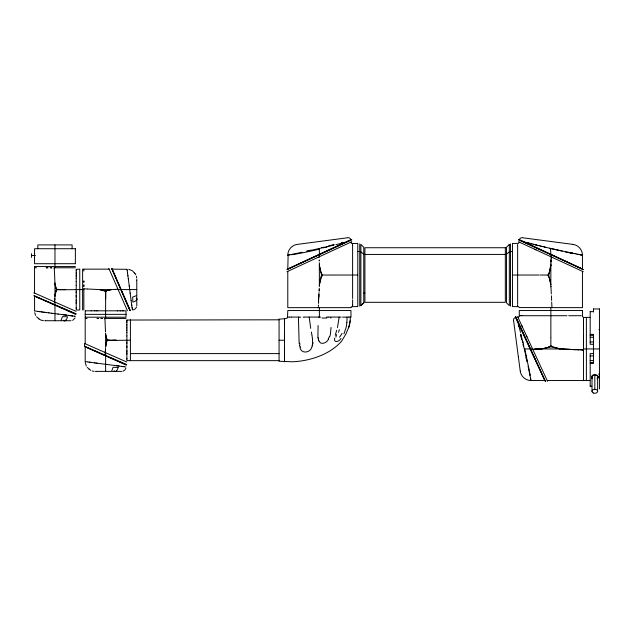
<?xml version="1.0" encoding="UTF-8"?>
<svg xmlns="http://www.w3.org/2000/svg" width="631" height="631" viewBox="0 0 631 631"><rect width="100%" height="100%" fill="white"/><g stroke="black" fill="none" stroke-linecap="round" stroke-linejoin="round"><path stroke-width="0.95" d="M76.217 269.579L76.217 270.731M76.217 308.433L76.217 307.581M76.217 303.543L76.217 302.131M76.217 300.979L76.217 300.009M76.217 296.925L76.217 295.276M76.217 292.745L76.217 291.451M76.217 285.346L76.217 281.694M76.217 278.239L76.217 281.765M76.217 276.63L76.217 275.1M76.217 273.807L76.217 272.387M76.217 270.652L76.217 272.474M105.629 299.078L105.866 291.057L106.363 290.852M105.74 345.488L105.622 346.782L105.606 333.539M126.87 359.086L126.87 358.234M126.87 354.196L126.87 352.792M126.87 351.633L126.87 350.662M126.87 347.578L126.87 345.93M126.87 343.398L126.87 342.105M126.87 336L126.87 332.348M126.87 330.612L126.87 328.893M126.87 327.284L126.87 325.762M126.87 324.46L126.87 322.315M126.87 321.305L126.87 322.362M126.87 320.706L126.87 321.384M126.87 320.635L126.87 320.146M284.518 360.814L284.518 361.681M284.518 355.442L284.518 346.474M284.518 333.98L284.518 340.227L279.068 340.227M284.518 325.012L284.518 319.641M287.783 271.338L287.783 307.652L350.939 307.652M319.373 254.269L319.373 248.496M331.07 327.442L330.36 334.564A22.724 20.736 14.3 0 1 330.052 335.708L329.69 336.773M518.879 326.274L518.856 325.115L518.808 326.495M546.28 347.918L541.832 348.848L550.863 346.798L550.863 338.019M550.863 337.617L550.863 307.652M550.863 254.269L550.477 248.409M582.452 268.98L582.452 255.2A10.893 10.893 0 0 0 572.987 244.394M583.494 347.413L583.494 350.142L583.052 350.031M583.494 343.792L583.494 341.568M583.494 340.259L583.494 339.383M583.494 337.672L583.494 335.787M583.494 329.603L583.494 328.727M583.494 327.063L583.494 325.659M583.494 323.687L583.494 320.919M352.603 245.317L352.603 298.479M352.603 245.514L352.603 245.128M352.603 299.851L352.603 304.907M517.641 305.136L517.641 304.599M34.547 253.623L34.579 248.717L75.381 248.717M105.622 297.895L105.622 296.27M132.833 271.172L135.831 274.769M318.537 303.203L318.584 300.845M517.641 244.544L517.641 245.309M352.603 305.625L352.603 305.128M350.962 242.107L351.215 243.124L352.216 243.44M350.355 317.503L350.812 317.156M312.621 342.428L312.495 339.194M318.552 302.288L318.545 302.833M319.318 286.608L319.365 285.449M550.91 263.837L550.973 261.723M318.474 305.333L318.489 305.018M318.592 300.585L318.86 294.937M550.966 261.904L550.989 261.131M54.921 296.917L54.85 298.431M319.231 289.4L319.278 288.264M83.844 282.625L83.836 280.874L83.86 281.749M550.966 261.699L550.989 261.234M105.566 347.768L105.558 348.091M318.639 299.023L318.655 298.502M550.997 261.108L551.155 258.182M551.013 260.564L551.052 259.83M550.91 263.979L550.816 265.414L550.839 264.894M318.679 297.99L318.71 297.469M319.223 289.534L319.144 291.017M318.466 305.428L318.41 306.28M76.075 313.946L33.885 295.71L76.051 313.93M105.503 349.093L105.519 348.793M319.191 290.15L319.152 290.899M318.734 296.956L318.765 296.444M54.542 302.58L54.629 301.303M105.188 353.328L105.274 352.106M105.487 349.314L105.377 350.733M318.765 296.42L318.789 295.978M105.211 352.942L105.259 352.319M318.797 295.892L318.829 295.371M350.97 307.573L351.404 306.776L352.39 306.619M54.613 301.563L54.645 301.153M54.794 299.126L54.834 298.605M54.818 298.826L54.723 300.08M319.333 263.979L319.373 285.346L320.051 280.101L321.518 275.029L319.46 265.825L320.406 270.447A27.756 27.559 75.4 0 0 321.345 272.963L322.196 275.029M318.852 295.048L318.884 294.59M551.226 257.18L551.163 258.118M318.876 294.732L319.034 292.587M54.763 299.63L54.787 299.236M550.871 264.657L550.831 285.023M54.637 301.192L54.676 300.664M105.29 351.853L105.338 351.317M54.66 300.9L54.739 299.851M54.984 295.931L56.451 289.81L83.836 289.574M105.637 346.585L105.7 345.859A10.356 10.356 0 0 1 105.779 345.22L106.521 341.907M105.314 351.554L105.401 350.505M54.968 283.027L54.968 296.049L55.039 295.292A10.356 10.356 0 0 1 55.126 294.567L55.686 291.964M105.629 346.679L105.748 345.504M54.968 296.12L55.031 295.347M319.381 285.362L319.617 283.185M54.976 296.01L55.015 295.553M34.555 257.306L34.555 253.733M350.97 317.077L350.97 310.539L287.807 310.539L287.476 317.89L285.646 318.616L279.068 319.191M346.9 322.323L347.066 317.093L348.904 317.077M318.071 325.486L317.921 337.459M312.542 343.824L312.171 345.969M55.071 295.024L55.086 294.851M334.659 338.192C333.271 343.714 339.588 341.521 341 338.421M105.779 345.236L105.937 344.274M118.068 367.423L113.115 367.289L111.837 370.665M318.3 307.131L318.19 307.62M105.969 344.045L107.12 340.275M335.25 335.227L336.678 330.297M337.482 327.576L339.162 317.164L341.103 317.109M549.838 270.447L550.792 265.399L548.852 274.682M55.709 291.885L56.467 289.613L55.149 284.731L56.222 288.761L56.94 289.361M106.497 342.105L107.049 340.44L130.412 340.227M350.118 320.887A34.697 34.65 0 0 1 348.651 327.584L345.93 333.949L341.836 340.787M136.611 306.84L135.507 308.717L133.22 309.924M125.884 368.22L124.772 370.105L122.895 371.217M75.089 317.977L72.644 320.422M343.934 333.87L346.103 327.576A34.153 26.013 85.4 0 0 346.845 322.307M328.57 339.123C326.992 342.948 320.84 345.283 319.183 341.332M341.474 341.324C332.064 351.893 318.403 357.706 304.734 360.372A86.037 86.037 0 0 1 292.642 361.768L279.068 361.263L279.068 319.199M61.168 320.027L62.461 316.628L67.414 316.77A5.466 3.108 89.6 0 1 65.632 320.319M136.044 295.789L132.715 297.059L132.818 302.02A5.466 3.108 0.1 0 0 136.359 300.23M598.906 373.978L599.45 373.591M598.906 374.743L599.45 374.364M550.863 346.127L548.82 347.034M288.091 268.83L345.969 241.854M287.089 269.421L351.767 239.693L287.002 269.579M286.963 271.716L351.782 241.728M346.443 241.673L350.678 239.756M130.033 310.673L111.726 268.475L129.986 310.649M105.669 291.065L106.111 290.946M106.197 290.915L107.546 290.434M106.182 290.859L106.868 290.662M106.702 290.67L111.348 289.637M107.223 290.489L107.798 290.347M107.483 290.41L108.232 290.228M343.706 242.47L344.218 242.328M343.027 242.651L341.552 243.045M108.28 290.181L110.985 289.676M333.263 245.175L333.98 244.994M331.906 245.506L333.294 245.167M330.802 245.782L332.04 245.475M328.262 246.398L330.841 245.774M327.15 246.666L328.301 246.39M327.189 246.658L325.659 247.029M322.457 247.778L307.857 251.059M287.783 268.98L288.13 255.121M302.115 252.274L289.416 254.861M287.91 255.169L288.698 255.011M288.572 255.034L289.755 254.798M515.614 316.533L545.255 381.227M311.493 242.525L297.304 244.394A10.893 10.893 0 0 0 287.783 255.2M311.651 242.501L347.413 237.792M541.161 348.88L541.879 348.809L540.728 348.919M111.726 289.605L98.988 289.558M540.065 348.975L540.877 348.919M540.554 348.935L561.921 348.99M115.859 289.345L117.958 289.187M115.678 289.361L114.897 289.416M532.738 349.329L533.834 349.243M540.396 348.951L539.836 348.982M328.096 317.101L326.369 317.148M533.952 349.235L534.914 349.172M112.476 289.542L114.81 289.424M534.504 349.203L534.985 349.164M346.742 317.125L342.538 317.117M534.93 349.172L536.397 349.093M535.056 349.164L535.538 349.14M535.664 349.132L536.153 349.109M291.419 317.109L289.219 317.093M303.858 317.109L303.18 317.141M536.255 349.101L537.375 349.053M536.539 349.085L536.949 349.069M537.005 349.069L539.576 348.998L539.024 349.006M318.702 317.101L319.657 317.085M537.438 349.053L537.92 349.038M537.983 349.038L538.385 349.022M47.656 267.796L48.051 267.781L46.276 267.781M98.286 318.45L98.704 318.442L96.953 318.442M538.29 349.03L539.103 348.998M342.041 243.045L343.201 243.022L341.584 243.045M352.256 243.44L357.777 243.44L357.777 306.595L352.516 306.619M528.202 243.045L527.035 243.022L529.654 243.298M36.566 316.778L40.171 319.775M520.386 315.713L521.979 315.713M87.228 367.431L90.825 370.429M586.38 380.532L589.922 380.517M577.554 315.721L581.348 315.713M522.113 315.713L566.946 315.713M568.744 315.721L576.797 315.721M300.774 317.172L299.906 317.172M539.245 275.029L512.467 275.029M85.437 310.815L91.258 310.815M357.777 251.548L359.741 251.548A1.633 1.23 0 0 1 360.893 251.911L363.764 254.072M512.467 251.548L510.503 251.548A1.633 1.23 0 0 0 509.343 251.911L506.48 254.072A1.633 1.23 0 0 1 505.321 254.435L364.915 254.435M31.55 255.531L35.454 255.531M75.381 263.703L34.563 263.703L34.547 257.432M34.563 266.558L75.381 266.558M34.776 267.781L35.186 267.781M35.762 267.781L36.456 267.781M50.046 267.781L51.939 267.781L51.016 267.844M75.397 267.781L54.006 267.781A1.388 1.38 0 0 1 54.195 268.199M109.139 269.145L82.614 269.145L82.614 309.987M112.231 269.145L127.005 269.303M321.518 275.029L330.297 275.029M330.849 275.029L357.777 275.029M540.31 275.029L548.718 275.029L550.831 284.928M118.131 289.574L120.836 289.574M121.278 289.574L136.785 289.574M593.455 308.961L599.45 308.969M582.437 310.539L519.297 310.539L519.242 316.636L517.941 317.354M91.203 310.815L94.334 310.815M94.287 310.815L96.44 310.815M97.75 310.815L126.042 310.815L125.995 317.212L85.217 317.212M96.007 310.815L97.821 310.815M117.279 310.815L117.745 310.815M120.103 310.815L120.773 310.815M122.524 310.815L123.4 310.815M590.19 311.651L593.455 311.651M85.209 314.356L126.042 314.356M519.384 315.713L520.267 315.713M287.783 317.077L289.061 317.077M291.648 317.077L298.566 317.077M304.237 317.077L318.71 317.077M328.278 317.077L339.17 317.077M348.848 317.077L350.363 317.077M583.494 317.425L586.38 317.425M85.437 318.442L85.84 318.442M86.415 318.442L87.11 318.442M100.7 318.442L102.593 318.442L101.67 318.497M126.05 318.442L104.659 318.442A1.388 1.38 0 0 1 104.856 318.852M279.068 319.807L126.87 320.035M44.769 320.729L45.495 320.729M45.724 320.729L71.027 320.729M598.906 329.682L599.45 329.682M590.19 334.375L593.455 334.375L593.455 363.511L590.19 363.511M590.19 335.361L593.455 335.361M590.19 337.293L593.455 337.293M590.19 341.955L593.455 341.955M593.455 344.281L590.19 344.281L590.19 311.469M524.329 348.943L530.103 348.943M530.529 348.943L532.556 348.943M583.494 348.943L599.45 348.943M130.412 353.597L279.068 353.597M593.455 353.605L590.19 353.605L590.19 386.409M590.19 355.931L593.455 355.931M590.19 360.593L593.455 360.593M279.068 360.648L126.87 360.648L126.87 335.921M590.19 362.517L593.455 362.517M95.423 371.383L96.149 371.383M96.377 371.383L121.68 371.383M598.906 376.289L599.45 376.289M583.494 380.461L586.38 380.461L586.38 317.369L589.922 317.369M544.813 380.532L531.034 380.532A10.893 10.893 0 0 1 520.236 371.06M547.18 380.532L583.494 380.532L583.494 317.377M590.19 386.227L591.823 386.227M63.423 289.566L62.406 289.566M63.968 289.574L65.364 289.574M65.663 289.574L61.846 289.566M114.085 340.227L113.067 340.227M114.621 340.227L116.025 340.227M116.317 340.227L112.555 340.219M87.567 289.006L98.302 289.519M87.267 289.006L84.625 288.88A1.861 1.854 0 0 1 84.049 288.73M112.326 340.219L109.281 340.109M61.507 289.566L58.446 289.448M299.433 317.172L298.558 317.148L298.487 319.822L299.149 343.548M126.381 364.86L126.736 364.6L84.601 346.301M563.72 349.03L562.134 348.99L568.239 349.266M577.862 349.755L578.895 349.779M578.059 349.763L578.698 349.771M578.777 349.771L580.141 349.803M577.925 349.763L575.653 349.708M46.71 267.796L46.3 267.789M60.892 289.55L60.024 289.519M576.292 349.724L570.377 349.424M320.643 317.117L320.154 317.109M580.346 349.811L583.02 350.031L582.579 349.96M563.846 349.038L566.985 349.18M581.624 349.866L580.938 349.834M574.857 349.677L572.285 349.55M59.338 289.487L58.833 289.463M109.139 340.101L108.082 340.046M58.289 289.432L57.421 289.384M56.719 289.345L57.531 289.392M107.593 340.014L107.104 339.991L106.047 336.702M107.373 339.999L108.185 340.046M572.167 349.55L571.56 349.511M583.391 317.346L582.468 316.525L582.452 310.539M567.372 349.211L567.813 349.243M561.196 348.935L560.107 348.864L560.943 348.911M568.16 349.266L570.629 349.448M568.87 349.314L570.061 349.4M568.744 349.306L568.492 349.29M99.501 289.605L105.582 291.065M99.856 289.629L100.597 289.724M559.034 348.762L560.068 348.864L551.328 346.971M51.742 313.236L58.202 314.057M51.971 313.268L48.8 312.858M57.965 314.025L63.447 314.735M49.06 312.889L46.039 312.503M63.25 314.703L63.905 314.79M114.558 365.444L95.809 363.038M96.693 363.156L97.119 363.211M45.787 312.471L46.237 312.526M63.707 314.766L64.346 314.845M44.935 312.361L45.818 312.471M64.157 314.822L65.23 314.964M44.288 312.274L45.124 312.384M65.04 314.94L66.081 315.074M44.47 312.298L43.413 312.156M114.361 365.42L116.735 365.728M95.999 363.07L94.492 362.872M522.823 237.792L558.585 242.501M558.743 242.525L572.94 244.394M65.9 315.05L66.318 315.106M66.287 315.106L68.874 315.445M43.444 312.164L42.206 311.998M116.554 365.704L117.185 365.791M94.516 362.872L91.542 362.478M117.153 365.783L117.792 365.87M117.76 365.862L118.391 365.948M42.238 312.006L41.63 311.919M41.662 311.927L39.698 311.659M68.661 315.413L69.907 315.587M118.36 365.948L119.156 366.051M119.125 366.051L121.546 366.374M91.574 362.478L90.351 362.32M69.765 315.563L70.759 315.705M39.209 311.596L39.84 311.682M89.862 362.249L90.493 362.336M100.55 289.716L101.362 289.834M70.735 315.697L71.2 315.76M39.343 311.611L38.152 311.446M71.074 315.745L71.5 315.8M71.374 315.784L72.226 315.902M43.468 320.69L40.739 320.035M121.412 366.359L122.028 366.437M89.996 362.265L89.097 362.147M122.012 366.437L123.4 366.635M89.223 362.162L87.496 361.918M94.122 371.344L92.307 371.004M72.21 315.902L72.62 315.957M38.01 311.43L34.942 310.988M72.597 315.957L74.584 316.241M123.384 366.627L123.968 366.714M124.094 366.729L125.9 366.997M87.173 361.878L86.77 361.815M74.355 316.21L75.389 316.368M86.155 361.729L85.256 361.587M34.602 310.933L34.547 296.176M85.209 361.579L85.201 346.837M101.244 289.826L105.393 291.214M576.837 254.064L574.92 253.678M579.897 254.679L580.946 254.892M576.821 254.056L580.567 254.814M578.106 254.317L579.053 254.506M575.172 253.725L572.514 253.181M580.623 254.821L582.437 255.192L581.632 255.027M572.23 253.126L572.656 253.212M573.618 253.41L574.147 253.52M570.613 252.794L571.063 252.889M570.913 252.857L571.647 253.007M571.505 252.976L572.088 253.094M571.938 253.063L572.372 253.157M568.76 252.408L569.225 252.503M569.075 252.471L569.848 252.637M569.698 252.605L570.456 252.763M570.314 252.731L570.763 252.826M568.586 252.368L562.205 251.02M568.444 252.345L568.902 252.439M561.022 250.767L561.495 250.87M561.385 250.838L562.284 251.035M560.289 250.602L550.863 248.496M560.249 250.594L560.659 250.681M560.604 250.673L561.054 250.767M550.484 248.409L549.704 248.228M549.711 248.228L546.249 247.423M545.799 247.313L546.28 247.431M128.763 269.311L132.344 270.746M526.301 242.391L526.806 242.541M544.356 246.973L544.916 247.107M544.861 247.092L545.681 247.289M543.173 246.689L544.387 246.981M541.698 246.335L542.25 246.469M542.116 246.437L543.228 246.705M540.42 246.019L541.24 246.224M541.201 246.208L541.745 246.342M539.923 245.901L540.467 246.035M538.535 245.562L539.071 245.688M539.032 245.68L539.568 245.814M537.446 245.285L538.148 245.459M538.006 245.427L538.677 245.593M536.074 244.946L536.587 245.073M536.453 245.041L537.099 245.199M535.403 244.773L534.41 244.528M535.269 244.741L535.735 244.86M535.601 244.828L536.105 244.954M533.621 244.323L534.433 244.536M531.562 243.795L533.298 244.244M533.116 244.197L533.755 244.363M531.263 243.716L531.736 243.842M529.788 243.337L530.963 243.637M530.821 243.605L531.278 243.724M529.504 243.258L529.937 243.377M528.668 243.045L526.846 242.549M525.15 242.091L519.613 239.772M33.861 292.784L76.075 311.359M126.736 362.013L84.522 343.445L84.664 346.506L126.342 364.844M34.587 296.191L75.357 314.254M85.24 346.853L126.011 364.907M583.139 269.54L518.477 239.693L583.154 269.421M518.453 241.728L583.273 271.716M534.583 249.19L536.034 249.86M524.077 241.799L582.153 268.83M598.906 377.054L599.45 377.441M598.906 377.827L599.45 378.214M89.578 369.64L89.042 369.23M38.862 318.947L38.388 318.576M134.632 272.986L134.979 273.436M548.047 275.029L549.909 279.849L550.816 284.857M544.656 380.201L517.633 322.157L517.743 322.551M517.562 316.533L547.55 381.353M521.711 325.493L522.484 327.181M526.569 336L526.972 336.867M515.637 316.573L545.373 381.219M544.892 380.177L545.216 380.872M517.459 321.771L515.59 317.645M86.297 366.083L85.24 362.462M35.644 315.429L34.713 312.708M112.247 269.185L130.191 310.16M108.84 268.467L127.415 310.681M107.12 340.18L106.15 337.135M318.134 338.555L318.639 340.212M299.985 347.563C301.168 354.141 310.405 352.974 311.785 347.176A15.389 12.959 21.1 0 0 312.219 345.985M518.288 324.539L518.398 324.965M518.422 325.036L518.587 325.659M518.603 325.738L518.8 326.456M106.189 337.269L105.905 336.007L106.134 337.057M520.835 334.367L520.954 334.848M520.922 334.714L521.309 336.276M521.301 336.236L521.482 336.986M521.608 337.475L521.75 338.058M521.474 336.946L521.616 337.514M521.742 338.019L522.373 340.614M522.634 341.686L522.358 340.574M522.815 342.475L522.594 341.537M136.406 276.252L136.746 278.066M523.62 345.859L526.893 360.459M299.591 346.119L299.37 345.015M528.108 366.201L530.537 378.079M531.018 380.446L530.687 378.829M529.898 374.909L529.985 375.327M530.513 377.969L530.797 379.365M529.409 372.487L529.512 373M310.704 328.38L309.206 317.077M105.921 336.094L105.692 334.525L105.74 334.958M311.982 335.471L311.383 332.024M312.069 335.96L312.471 338.886M105.89 335.96L105.795 335.345M132.415 309.955L132.297 309.19M127.044 269.54L127.162 270.344M132.242 308.804L132.305 309.253M127.186 270.525L127.565 273.168M132.21 308.614L132.045 307.447M132.045 307.463L131.776 305.514M55.126 284.557L54.952 282.909M127.541 273.042L127.927 275.881M131.69 304.876L131.792 305.649M131.705 305.01L131.074 300.253M127.904 275.668L128.353 279.068M513.626 320.903L518.335 356.665M518.359 356.823L520.228 371.012M128.33 278.886L129.26 286.08M131.074 300.285L130.144 293.06M129.229 285.843L130.175 293.297M319.444 265.399L319.483 265.825L319.396 265.044M105.692 334.477L105.645 333.957M551.305 293.912L550.91 286.072M319.002 257.022L319.041 257.566M105.464 330.825L105.061 321.605M105.472 330.944L105.535 331.985M551.439 295.805L551.644 300.451M105.393 291.183L105.464 292.342M105.456 292.263L105.543 293.936M319.199 259.996L319.223 260.422M330.825 317.464L330.857 318.063M319.215 260.437L319.239 260.926M105.566 294.33L105.59 294.922M105.59 294.953L105.622 296.12M54.921 282.388L54.337 269.051A7.753 7.753 89.4 0 0 54.305 268.751L54.282 268.593A3.392 3.392 0 0 0 54.219 268.262M319.294 262.701L319.318 263.411M83.899 285.591L83.844 286.506L83.836 284.644M550.918 286.285L550.926 286.695M551.683 302.052L551.928 307.076A4.898 4.898 88.4 0 0 552.062 307.652M105.054 321.053L104.998 319.767A7.753 7.753 89.4 0 0 104.959 319.404L104.943 319.278A3.392 3.392 0 0 0 104.88 318.915M519.281 242.107L518.516 243.416L512.467 243.44L512.467 306.595L518.469 306.634L519.274 307.573L582.452 307.652L582.452 271.338M517.641 245.609L517.641 303.716M284.518 318.813L284.518 319.294M284.518 358.258L284.518 360.001M105.622 297.146L105.629 318.442M599.45 308.938L599.45 388.948M597.628 376.92L597.628 391.307M594.82 374.782L594.82 389.327M593.455 308.945L593.455 311.99M592.012 376.92L592.012 391.307M550.863 254.687L550.863 256.722M517.641 305.625L517.641 306.398M510.503 243.905L510.503 306.153M359.741 243.905L359.741 306.153M352.603 243.661L352.603 244.434M319.373 254.687L319.373 256.722M319.373 307.652L319.373 317.077M284.518 318.947L284.518 361.737M136.785 279.367L136.785 280.093M136.785 280.322L136.785 305.625M130.412 319.807L130.412 360.648M126.87 324.373L126.87 325.809M126.87 327.221L126.87 329.051M126.87 330.534L126.87 332.427M105.629 352.729L105.629 355.434M105.629 355.884L105.629 371.383M85.209 310.815L85.201 343.745M83.836 269.382L83.836 269.784M83.836 270.36L83.836 271.054M83.836 288.604L83.836 309.995M76.217 269.382L79.751 269.153L79.751 309.987L76.217 309.995L76.217 285.267M76.217 273.712L76.217 275.155M76.217 276.559L76.217 278.397M75.365 248.717L75.365 263.703M72.1 248.717L72.1 244.907L37.828 244.907L37.844 248.717M54.968 244.907L54.968 267.781M54.968 302.075L54.968 304.781M54.968 305.223L54.968 320.729M34.547 266.558L34.547 293.084M31.55 253.63L31.55 257.424M513.563 320.43A2.721 2.721 0 0 1 515.503 317.456M524.677 348.864A33.096 1.57 77.1 0 1 526.711 358.014M526.719 358.455A32.433 0.978 77.2 0 1 530.079 374.814M520.378 334.249A32.757 0.694 76.3 0 1 521.719 339.581M518.437 324.563A32.82 1.152 76.9 0 1 520.496 332.403M522.791 341.324A33.309 1.38 77.1 0 1 523.706 345.189M525.994 357.375A32.528 0.576 77.5 0 1 526.932 361.729M522.933 344.069A33.372 0.899 77 0 1 523.525 346.6M559.058 348.43A26.999 26.597 17.5 0 1 550.997 345.867M548.796 346.971A27.756 27.559 -14.6 0 1 546.265 347.847M65.727 320.367A2.824 1.648 21.2 0 1 64.993 320.777M65.49 320.232A2.824 1.412 11.5 0 1 64.701 320.469M64.054 320.303A2.619 0.457 1.6 0 1 63.51 320.303M64.922 320.84A2.65 1.191 8.6 0 1 64.196 320.934M363.764 293.265A1.633 1.073 0 0 1 364.915 292.95M519.384 239.67A2.721 2.721 0 0 1 522.35 237.729M560.383 250.665A33.049 1.167 12.9 0 1 550.855 248.527M571.86 253.252A32.544 0.946 12.8 0 1 565.542 251.95M549.972 270.486A27.417 27.354 -78.5 0 1 548.173 275.092M118.068 367.416A5.466 3.108 89.6 0 1 116.285 370.973M116.38 371.02A2.824 1.648 21.2 0 1 115.654 371.43M114.629 370.957A2.619 0.457 1.6 0 1 114.164 370.957M115.576 371.493A2.65 1.191 8.6 0 1 114.85 371.596M597.312 377.906A2.8 2.248 0 0 0 594.82 374.625A3.321 2.54 0 0 0 591.886 376.052A3.321 2.54 0 0 0 592.162 378.687M592.47 377.795A2.8 1.688 0 0 1 592.351 376.06A2.8 1.688 0 0 1 594.82 375.177M594.82 375.051A3.321 2.145 0 0 1 597.88 376.399A3.321 2.145 0 0 1 597.092 378.742M347.886 237.729A2.721 2.721 0 0 1 350.86 239.67M319.649 249.127A32.638 1.546 -12.9 0 1 291.577 254.774M334.067 244.536A32.757 0.694 -13.7 0 1 328.735 245.885M343.753 242.604A32.82 1.152 -13.1 0 1 335.921 244.662M326.992 246.95A33.309 1.38 -12.9 0 1 323.127 247.873M310.949 250.16A32.528 0.576 -12.5 0 1 306.587 251.091M324.247 247.1A33.372 0.899 -13 0 1 321.715 247.691M319.885 283.224A26.999 26.597 -72.5 0 1 322.449 275.155M136.525 299.307A2.824 1.412 78.5 0 1 136.288 300.088M136.359 298.108A2.619 0.457 88.4 0 1 136.359 298.652M136.832 299.599A2.824 1.648 68.8 0 1 136.722 299.899M136.99 298.794A2.65 1.191 81.4 0 1 136.895 299.52M326.89 317.992A30.793 7.659 2.1 0 1 321.889 318.016M299.946 344.534A27.685 11.942 89.9 0 1 299.741 343.13M300.419 347.295A15.554 11.674 -76.2 0 1 300.088 345.962M312.984 342.523A21.864 17.439 45.5 0 1 312.866 343.934M339.344 329.737A33.198 10.08 -77.1 0 1 338.547 332.269M335.881 337.222A16.217 5.513 -65.3 0 1 336.56 334.58M342.057 333.365A16.84 10.585 -51.7 0 1 339.502 337.199M350.347 317.503A34.634 34.587 0.1 0 1 348.651 327.584M318.284 338.484A19.119 15.049 -60.8 0 1 318.087 337.396M319.215 341.308A10.53 8.747 -50.1 0 1 318.694 340.18M329.35 336.757A16.69 14.505 -15.8 0 1 328.207 338.957M363.764 302.77L360.893 305.656L360.893 244.378L363.764 247.249L363.764 302.801L360.893 305.641L363.764 302.801M509.343 244.402L506.48 247.257L506.48 302.809L509.343 305.656L509.343 244.378M505.321 247.738L364.915 247.731L364.915 302.32L505.321 302.312L505.321 247.723M526.451 242.659A1.325 0.868 -87 0 0 526.633 242.88A1.372 0.899 -87.3 0 1 526.459 242.635M593.329 392.987A2.808 1.98 0 0 0 597.62 391.378A2.808 1.98 0 0 0 593.511 389.556A2.808 1.98 0 0 0 593.329 392.987"/></g></svg>
